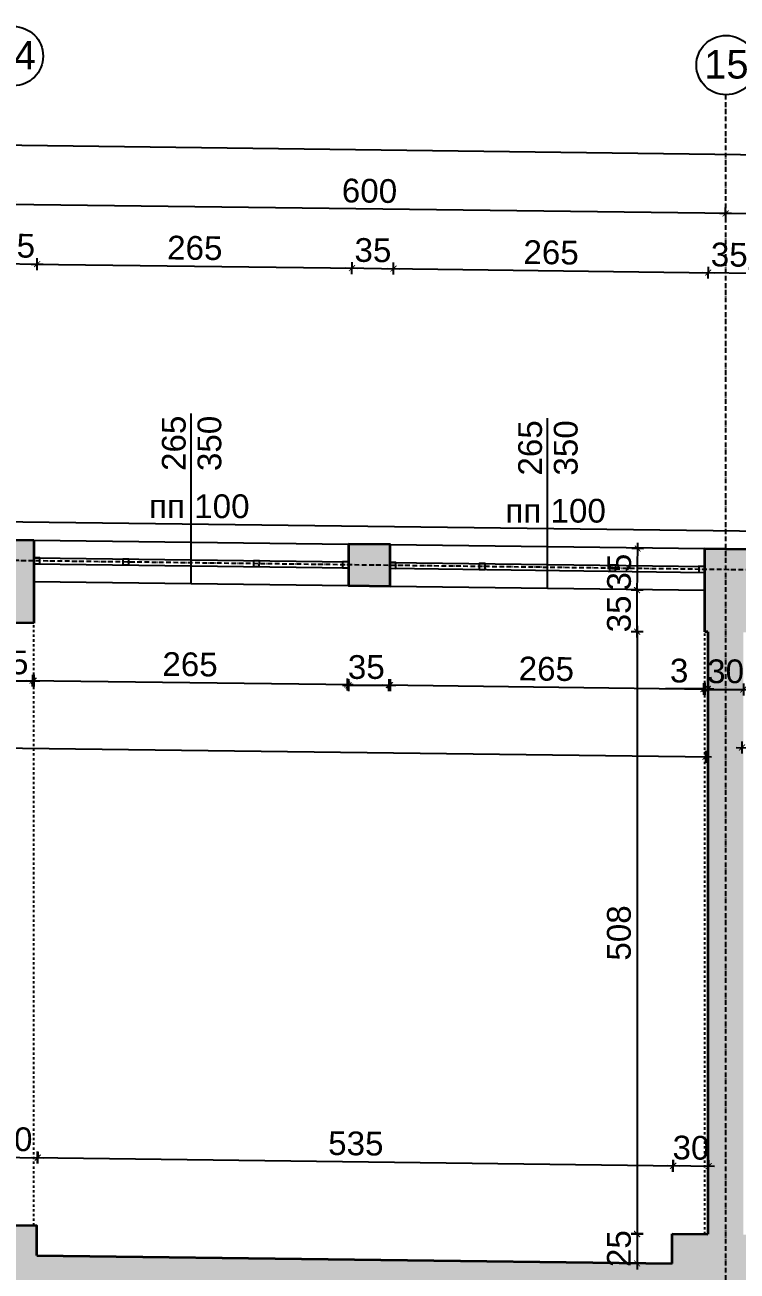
# Model space of a CAD drawing. Header units: inches. Extents: x -72385 to 39588, y -6525 to 66685.
# Drawn here: x -44745 to -44145, y 16415 to 17465 of the extents above; entities that cross this region are included whole.
import ezdxf

# ---------------------------------------------------------------- set-up
doc = ezdxf.new("R2010")
doc.units = ezdxf.units.IN
doc.header["$MEASUREMENT"] = 0
doc.linetypes.add('DashDot', pattern=[0.6, 0.4, -0.1, 0, -0.1])
doc.linetypes.add('Hidden', pattern=[0.4, 0.2, -0.2])
for name, color, linetype, lineweight in [('Изгледни линии', 253, 'Continuous', 25), ('Надписи коти външни', 252, 'Continuous', 25), ('Надписи коти вътрешни', 252, 'Continuous', 25), ('Надписи Оси', 252, 'Continuous', 25), ('Надписи прозорци', 252, 'Continuous', 25), ('Оси', 252, 'DashDot', 25), ('Прозорци', 251, 'Continuous', 25), ('Пунктир', 253, 'Hidden', 25), ('Разрезни линии', 7, 'Continuous', 35), ('Щрих стени', 254, 'Continuous', 25)]:
    doc.layers.add(name, color=color, linetype=linetype, lineweight=lineweight)
doc.styles.add('Arial Regular', font='arial.ttf')
doc.styles.get("Standard").update_dxf_attribs({"font": 'arial.ttf'})
doc.dimstyles.new('Annotative', dxfattribs={"dimscale": 0, "dimtxt": 20, "dimasz": 5, "dimexe": 5, "dimexo": 5, "dimgap": 5, "dimtad": 1, "dimdec": 0, "dimzin": 0, "dimdsep": 46, "dimtxsty": 'Standard', "dimblk": 'ARCHTICK', "dimcen": 5, "dimdle": 5, "dimadec": 0, "dimazin": 0, "dimtfac": 1, "dimtdec": 0, "dimtofl": 0, "dimtmove": 0, "dimatfit": 3, "dimldrblk": 'ARCHTICK', "dimfxl": 5, "dimfxlon": 1, "dimtolj": 1, "dimtzin": 0, "dimarcsym": 1})

# ---------------------------------------------------------------- blocks, each defined once
blk = doc.blocks.new('_ArchTick')
at = {"color": 0, "linetype": 'ByBlock', "const_width": 0.15}
blk.add_lwpolyline([(-0.5, -0.5), (0.5, 0.5)], dxfattribs=at)
blk = doc.blocks.new('*D803')
at = {"layer": 'Defpoints', "color": 0, "ltscale": 50, "transparency": 16777216}
for p in [(-44437.3, 16992.2), (-44172.3, 16988.8), (-44173.4, 16905.5)]:
    blk.add_point(p, dxfattribs=at)
at = {"layer": 'Надписи коти вътрешни', "color": 0, "lineweight": -2, "ltscale": 50, "transparency": 16777216}
for p, q in [((-44438.3, 16913.8), (-44438.5, 16903.8)), ((-44443.4, 16908.9), (-44168.4, 16905.4)), ((-44173.3, 16910.5), (-44173.5, 16900.5))]:
    blk.add_line(p, q, dxfattribs=at)
at = {"layer": 'Надписи коти вътрешни', "color": 0, "lineweight": -2, "ltscale": 50, "transparency": 16777216, "xscale": 5, "yscale": 5, "zscale": 5}
for p, rotation in [((-44438.4, 16908.8), 179.2706286525463), ((-44173.4, 16905.5), 359.2706286525462)]:
    blk.add_blockref('_ArchTick', p, dxfattribs=dict(at, rotation=rotation))
at = {"layer": 'Надписи коти вътрешни', "color": 0, "ltscale": 50, "transparency": 16777216, "insert": (-44305.7, 16922.4), "char_height": 20, "attachment_point": 5, "rotation": 359.2706}
blk.add_mtext('\\A1;265', dxfattribs=at)
blk = doc.blocks.new('*D804')
at = {"layer": 'Defpoints', "color": 0, "ltscale": 50, "transparency": 16777216}
for p in [(-44472.3, 16992.6), (-44437.3, 16992.2), (-44437.3, 16908.7)]:
    blk.add_point(p, dxfattribs=at)
at = {"layer": 'Надписи коти вътрешни', "color": 0, "lineweight": -2, "ltscale": 50, "transparency": 16777216}
for p, q in [((-44472.3, 16913.7), (-44472.3, 16903.7)), ((-44437.3, 16913.7), (-44437.3, 16903.7)), ((-44477.3, 16908.7), (-44432.3, 16908.7))]:
    blk.add_line(p, q, dxfattribs=at)
at = {"layer": 'Надписи коти вътрешни', "color": 0, "lineweight": -2, "ltscale": 50, "transparency": 16777216, "xscale": 5, "yscale": 5, "zscale": 5, "rotation": 180}
blk.add_blockref('_ArchTick', (-44472.3, 16908.7), dxfattribs=at)
at = {"layer": 'Надписи коти вътрешни', "color": 0, "lineweight": -2, "ltscale": 50, "transparency": 16777216, "xscale": 5, "yscale": 5, "zscale": 5}
blk.add_blockref('_ArchTick', (-44437.3, 16908.7), dxfattribs=at)
at = {"layer": 'Надписи коти вътрешни', "color": 0, "ltscale": 50, "transparency": 16777216, "insert": (-44457.3, 16923.9), "char_height": 20, "attachment_point": 5}
blk.add_mtext('\\A1;35', dxfattribs=at)
blk = doc.blocks.new('*D805')
at = {"layer": 'Defpoints', "color": 0, "ltscale": 50, "transparency": 16777216}
for p in [(-44172.3, 16988.8), (-44169.8, 16988.8), (-44172.3, 16905.7)]:
    blk.add_point(p, dxfattribs=at)
at = {"layer": 'Надписи коти вътрешни', "color": 0, "lineweight": -2, "ltscale": 50, "transparency": 16777216}
for p, q in [((-44172.3, 16905.7), (-44205.4, 16905.7)), ((-44172.3, 16910.7), (-44172.3, 16900.7)), ((-44169.8, 16910.7), (-44169.8, 16900.7)), ((-44169.8, 16905.7), (-44164.8, 16905.7))]:
    blk.add_line(p, q, dxfattribs=at)
at = {"layer": 'Надписи коти вътрешни', "color": 0, "lineweight": -2, "ltscale": 50, "transparency": 16777216, "xscale": 5, "yscale": 5, "zscale": 5}
blk.add_blockref('_ArchTick', (-44172.3, 16905.7), dxfattribs=at)
at = {"layer": 'Надписи коти вътрешни', "color": 0, "lineweight": -2, "ltscale": 50, "transparency": 16777216, "xscale": 5, "yscale": 5, "zscale": 5, "rotation": 180}
blk.add_blockref('_ArchTick', (-44169.8, 16905.7), dxfattribs=at)
at = {"layer": 'Надписи коти вътрешни', "color": 0, "ltscale": 50, "transparency": 16777216, "insert": (-44193.9, 16920.9), "char_height": 20, "attachment_point": 5}
blk.add_mtext('\\A1;3', dxfattribs=at)
blk = doc.blocks.new('*D806')
at = {"layer": 'Defpoints', "color": 0, "ltscale": 50, "transparency": 16777216}
for p in [(-44737.3, 16996), (-44472.3, 16992.6), (-44473.4, 16909.3)]:
    blk.add_point(p, dxfattribs=at)
at = {"layer": 'Надписи коти вътрешни', "color": 0, "lineweight": -2, "ltscale": 50, "transparency": 16777216}
for p, q in [((-44743.4, 16912.7), (-44468.4, 16909.2)), ((-44738.3, 16917.6), (-44738.5, 16907.7)), ((-44473.3, 16914.3), (-44473.5, 16904.3))]:
    blk.add_line(p, q, dxfattribs=at)
at = {"layer": 'Надписи коти вътрешни', "color": 0, "lineweight": -2, "ltscale": 50, "transparency": 16777216, "xscale": 5, "yscale": 5, "zscale": 5}
for p, rotation in [((-44738.4, 16912.6), 179.2706286525463), ((-44473.4, 16909.3), 359.2706286525462)]:
    blk.add_blockref('_ArchTick', p, dxfattribs=dict(at, rotation=rotation))
at = {"layer": 'Надписи коти вътрешни', "color": 0, "ltscale": 50, "transparency": 16777216, "insert": (-44605.7, 16926.2), "char_height": 20, "attachment_point": 5, "rotation": 359.2706}
blk.add_mtext('\\A1;265', dxfattribs=at)
blk = doc.blocks.new('*D807')
at = {"layer": 'Defpoints', "color": 0, "ltscale": 50, "transparency": 16777216}
for p in [(-44772.3, 16996.4), (-44737.3, 16996), (-44737.3, 16912.5)]:
    blk.add_point(p, dxfattribs=at)
at = {"layer": 'Надписи коти вътрешни', "color": 0, "lineweight": -2, "ltscale": 50, "transparency": 16777216}
for p, q in [((-44777.3, 16912.5), (-44732.3, 16912.5)), ((-44772.3, 16917.5), (-44772.3, 16907.5)), ((-44737.3, 16917.5), (-44737.3, 16907.5))]:
    blk.add_line(p, q, dxfattribs=at)
at = {"layer": 'Надписи коти вътрешни', "color": 0, "lineweight": -2, "ltscale": 50, "transparency": 16777216, "xscale": 5, "yscale": 5, "zscale": 5, "rotation": 180}
blk.add_blockref('_ArchTick', (-44772.3, 16912.5), dxfattribs=at)
at = {"layer": 'Надписи коти вътрешни', "color": 0, "lineweight": -2, "ltscale": 50, "transparency": 16777216, "xscale": 5, "yscale": 5, "zscale": 5}
blk.add_blockref('_ArchTick', (-44737.3, 16912.5), dxfattribs=at)
at = {"layer": 'Надписи коти вътрешни', "color": 0, "ltscale": 50, "transparency": 16777216, "insert": (-44757.3, 16927.8), "char_height": 20, "attachment_point": 5}
blk.add_mtext('\\A1;35', dxfattribs=at)
blk = doc.blocks.new('*D825')
at = {"layer": 'Defpoints', "color": 0, "ltscale": 50, "transparency": 16777216}
for p in [(-44734.1, 16510.8), (-44774.8, 16453.9), (-44734.8, 16453.4)]:
    blk.add_point(p, dxfattribs=at)
at = {"layer": 'Надписи коти вътрешни', "color": 0, "lineweight": -2, "ltscale": 50, "transparency": 16777216}
for p, q in [((-44774.2, 16506.3), (-44774, 16516.3)), ((-44734.2, 16505.8), (-44734, 16515.8)), ((-44779.1, 16511.3), (-44729.1, 16510.7))]:
    blk.add_line(p, q, dxfattribs=at)
at = {"layer": 'Надписи коти вътрешни', "color": 0, "lineweight": -2, "ltscale": 50, "transparency": 16777216, "xscale": 5, "yscale": 5, "zscale": 5}
for p, rotation in [((-44774.1, 16511.3), 179.2706286525463), ((-44734.1, 16510.8), 359.2706286525462)]:
    blk.add_blockref('_ArchTick', p, dxfattribs=dict(at, rotation=rotation))
at = {"layer": 'Надписи коти вътрешни', "color": 0, "ltscale": 50, "transparency": 16777216, "insert": (-44753.9, 16526.2), "char_height": 20, "attachment_point": 5, "rotation": 359.2706}
blk.add_mtext('\\A1;40', dxfattribs=at)
blk = doc.blocks.new('*D826')
at = {"layer": 'Defpoints', "color": 0, "ltscale": 50, "transparency": 16777216}
for p in [(-44198.8, 16503.9), (-44734.8, 16428.4), (-44199.8, 16421.6)]:
    blk.add_point(p, dxfattribs=at)
at = {"layer": 'Надписи коти вътрешни', "color": 0, "lineweight": -2, "ltscale": 50, "transparency": 16777216}
for p, q in [((-44733.9, 16505.7), (-44733.7, 16515.7)), ((-44738.8, 16510.8), (-44193.8, 16503.9)), ((-44198.9, 16498.9), (-44198.7, 16508.9))]:
    blk.add_line(p, q, dxfattribs=at)
at = {"layer": 'Надписи коти вътрешни', "color": 0, "lineweight": -2, "ltscale": 50, "transparency": 16777216, "xscale": 5, "yscale": 5, "zscale": 5}
for p, rotation in [((-44733.8, 16510.7), 179.270628652547), ((-44198.8, 16503.9), 359.270628652547)]:
    blk.add_blockref('_ArchTick', p, dxfattribs=dict(at, rotation=rotation))
at = {"layer": 'Надписи коти вътрешни', "color": 0, "ltscale": 50, "transparency": 16777216, "insert": (-44466.1, 16522.6), "char_height": 20, "attachment_point": 5, "rotation": 359.2706}
blk.add_mtext('\\A1;535', dxfattribs=at)
blk = doc.blocks.new('*D4480')
at = {"layer": 'Defpoints', "color": 0, "ltscale": 50, "transparency": 16777216}
for p in [(-44169.1, 16503.6), (-44199.8, 16446.6), (-44169.8, 16446.2)]:
    blk.add_point(p, dxfattribs=at)
at = {"layer": 'Надписи коти вътрешни', "color": 0, "lineweight": -2, "ltscale": 50, "transparency": 16777216}
for p, q in [((-44204.1, 16504), (-44164.1, 16503.5)), ((-44199.2, 16498.9), (-44199, 16508.9)), ((-44169.2, 16498.6), (-44169, 16508.6))]:
    blk.add_line(p, q, dxfattribs=at)
at = {"layer": 'Надписи коти вътрешни', "color": 0, "lineweight": -2, "ltscale": 50, "transparency": 16777216, "xscale": 5, "yscale": 5, "zscale": 5}
for p, rotation in [((-44199.1, 16503.9), 179.2706286525389), ((-44169.1, 16503.6), 359.2706286525389)]:
    blk.add_blockref('_ArchTick', p, dxfattribs=dict(at, rotation=rotation))
at = {"layer": 'Надписи коти вътрешни', "color": 0, "ltscale": 50, "transparency": 16777216, "insert": (-44183.9, 16519), "char_height": 20, "attachment_point": 5, "rotation": 359.2706}
blk.add_mtext('\\A1;30', dxfattribs=at)
blk = doc.blocks.new('*D829')
at = {"layer": 'Defpoints', "color": 0, "ltscale": 50, "transparency": 16777216}
for p in [(-44199.8, 16446.6), (-44229.3, 16421.6), (-44199.8, 16421.6)]:
    blk.add_point(p, dxfattribs=at)
at = {"layer": 'Надписи коти вътрешни', "color": 0, "lineweight": -2, "ltscale": 50, "transparency": 16777216}
for p, q in [((-44229.3, 16451.6), (-44229.3, 16416.6)), ((-44224.3, 16446.6), (-44234.3, 16446.6)), ((-44224.3, 16421.6), (-44234.3, 16421.6))]:
    blk.add_line(p, q, dxfattribs=at)
at = {"layer": 'Надписи коти вътрешни', "color": 0, "lineweight": -2, "ltscale": 50, "transparency": 16777216, "xscale": 5, "yscale": 5, "zscale": 5}
for p, rotation in [((-44229.3, 16446.6), 90), ((-44229.3, 16421.6), 270)]:
    blk.add_blockref('_ArchTick', p, dxfattribs=dict(at, rotation=rotation))
at = {"layer": 'Надписи коти вътрешни', "color": 0, "ltscale": 50, "transparency": 16777216, "insert": (-44244.5, 16434.1), "char_height": 20, "attachment_point": 5, "rotation": 90}
blk.add_mtext('\\A1;25', dxfattribs=at)
blk = doc.blocks.new('*D830')
at = {"layer": 'Defpoints', "color": 0, "ltscale": 50, "transparency": 16777216}
for p in [(-44169.8, 16953.8), (-44229.3, 16446.2), (-44169.8, 16446.2)]:
    blk.add_point(p, dxfattribs=at)
at = {"layer": 'Надписи коти вътрешни', "color": 0, "lineweight": -2, "ltscale": 50, "transparency": 16777216}
for p, q in [((-44229.3, 16958.8), (-44229.3, 16441.2)), ((-44224.3, 16953.8), (-44234.3, 16953.8)), ((-44224.3, 16446.2), (-44234.3, 16446.2))]:
    blk.add_line(p, q, dxfattribs=at)
at = {"layer": 'Надписи коти вътрешни', "color": 0, "lineweight": -2, "ltscale": 50, "transparency": 16777216, "xscale": 5, "yscale": 5, "zscale": 5}
for p, rotation in [((-44229.3, 16953.8), 90), ((-44229.3, 16446.2), 270)]:
    blk.add_blockref('_ArchTick', p, dxfattribs=dict(at, rotation=rotation))
at = {"layer": 'Надписи коти вътрешни', "color": 0, "ltscale": 50, "transparency": 16777216, "insert": (-44244.5, 16700), "char_height": 20, "attachment_point": 5, "rotation": 90}
blk.add_mtext('\\A1;508', dxfattribs=at)
blk = doc.blocks.new('*D831')
at = {"layer": 'Defpoints', "color": 0, "ltscale": 50, "transparency": 16777216}
for p in [(-44229.3, 16988.8), (-44172.3, 16988.8), (-44172.3, 16953.8)]:
    blk.add_point(p, dxfattribs=at)
at = {"layer": 'Надписи коти вътрешни', "color": 0, "lineweight": -2, "ltscale": 50, "transparency": 16777216}
for p, q in [((-44224.3, 16988.8), (-44234.3, 16988.8)), ((-44229.3, 16948.8), (-44229.3, 16993.8)), ((-44224.3, 16953.8), (-44234.3, 16953.8))]:
    blk.add_line(p, q, dxfattribs=at)
at = {"layer": 'Надписи коти вътрешни', "color": 0, "lineweight": -2, "ltscale": 50, "transparency": 16777216, "xscale": 5, "yscale": 5, "zscale": 5}
for p, rotation in [((-44229.3, 16988.8), 90), ((-44229.3, 16953.8), 270)]:
    blk.add_blockref('_ArchTick', p, dxfattribs=dict(at, rotation=rotation))
at = {"layer": 'Надписи коти вътрешни', "color": 0, "ltscale": 50, "transparency": 16777216, "insert": (-44244.5, 16968.8), "char_height": 20, "attachment_point": 5, "rotation": 90}
blk.add_mtext('\\A1;35', dxfattribs=at)
blk = doc.blocks.new('*D832')
at = {"layer": 'Defpoints', "color": 0, "ltscale": 50, "transparency": 16777216}
for p in [(-45639.8, 17007.5), (-44169.9, 16988.8), (-44171.7, 16848.4)]:
    blk.add_point(p, dxfattribs=at)
at = {"layer": 'Надписи коти вътрешни', "color": 0, "lineweight": -2, "ltscale": 50, "transparency": 16777216}
for p, q in [((-45641.6, 16872.1), (-45641.7, 16862.1)), ((-45646.6, 16867.1), (-44166.7, 16848.3)), ((-44171.6, 16853.4), (-44171.8, 16843.4))]:
    blk.add_line(p, q, dxfattribs=at)
at = {"layer": 'Надписи коти вътрешни', "color": 0, "lineweight": -2, "ltscale": 50, "transparency": 16777216, "xscale": 5, "yscale": 5, "zscale": 5}
for p, rotation in [((-45641.6, 16867.1), 179.2713329179458), ((-44171.7, 16848.4), 359.2713329179458)]:
    blk.add_blockref('_ArchTick', p, dxfattribs=dict(at, rotation=rotation))
at = {"layer": 'Надписи коти вътрешни', "color": 0, "ltscale": 50, "transparency": 16777216, "insert": (-44906.5, 16872.9), "char_height": 20, "attachment_point": 5, "rotation": 359.2713}
blk.add_mtext('\\A1;1470', dxfattribs=at)
blk = doc.blocks.new('*D1108')
at = {"layer": 'Defpoints', "color": 0, "ltscale": 50, "transparency": 16777216}
for p in [(-44139.8, 16953.4), (-43224.8, 16942.1), (-43226, 16844.9)]:
    blk.add_point(p, dxfattribs=at)
at = {"layer": 'Надписи коти вътрешни', "color": 0, "lineweight": -2, "ltscale": 50, "transparency": 16777216}
for p, q in [((-44141, 16861.2), (-44141.1, 16851.2)), ((-44146, 16856.2), (-43221, 16844.8)), ((-43226, 16849.9), (-43226.1, 16839.9))]:
    blk.add_line(p, q, dxfattribs=at)
at = {"layer": 'Надписи коти вътрешни', "color": 0, "lineweight": -2, "ltscale": 50, "transparency": 16777216, "xscale": 5, "yscale": 5, "zscale": 5}
for p, rotation in [((-44141, 16856.2), 179.2933706494431), ((-43226, 16844.9), 359.2933706494431)]:
    blk.add_blockref('_ArchTick', p, dxfattribs=dict(at, rotation=rotation))
at = {"layer": 'Надписи коти вътрешни', "color": 0, "ltscale": 50, "transparency": 16777216, "insert": (-43683.3, 16865.7), "char_height": 20, "attachment_point": 5, "rotation": 359.2934}
blk.add_mtext('\\A1;915', dxfattribs=at)
blk = doc.blocks.new('*D5483')
at = {"layer": 'Defpoints', "color": 0, "ltscale": 50, "transparency": 16777216}
for p in [(-44734.4, 17263.5), (-44772.3, 17031.4), (-44737.3, 17031)]:
    blk.add_point(p, dxfattribs=at)
at = {"layer": 'Надписи коти външни', "color": 0, "lineweight": -2, "ltscale": 50, "transparency": 16777216}
for p, q in [((-44774.4, 17264), (-44729.4, 17263.4)), ((-44769.4, 17258.9), (-44769.3, 17268.9)), ((-44734.4, 17258.5), (-44734.3, 17268.5))]:
    blk.add_line(p, q, dxfattribs=at)
at = {"layer": 'Надписи коти външни', "color": 0, "lineweight": -2, "ltscale": 50, "transparency": 16777216, "xscale": 5, "yscale": 5, "zscale": 5}
for p, rotation in [((-44769.4, 17263.9), 179.2706286525344), ((-44734.4, 17263.5), 359.2706286525344)]:
    blk.add_blockref('_ArchTick', p, dxfattribs=dict(at, rotation=rotation))
at = {"layer": 'Надписи коти външни', "color": 0, "ltscale": 50, "transparency": 16777216, "insert": (-44751.7, 17278.9), "char_height": 20, "attachment_point": 5, "rotation": 359.2706}
blk.add_mtext('\\A1;35', dxfattribs=at)
blk = doc.blocks.new('*D5482')
at = {"layer": 'Defpoints', "color": 0, "ltscale": 50, "transparency": 16777216}
for p in [(-44469.4, 17260.1), (-44737.3, 17031), (-44472.3, 17027.6)]:
    blk.add_point(p, dxfattribs=at)
at = {"layer": 'Надписи коти външни', "color": 0, "lineweight": -2, "ltscale": 50, "transparency": 16777216}
for p, q in [((-44739.4, 17263.5), (-44464.4, 17260)), ((-44734.4, 17258.5), (-44734.3, 17268.5)), ((-44469.4, 17255.1), (-44469.3, 17265.1))]:
    blk.add_line(p, q, dxfattribs=at)
at = {"layer": 'Надписи коти външни', "color": 0, "lineweight": -2, "ltscale": 50, "transparency": 16777216, "xscale": 5, "yscale": 5, "zscale": 5}
for p, rotation in [((-44734.4, 17263.5), 179.2706286525486), ((-44469.4, 17260.1), 359.2706286525486)]:
    blk.add_blockref('_ArchTick', p, dxfattribs=dict(at, rotation=rotation))
at = {"layer": 'Надписи коти външни', "color": 0, "ltscale": 50, "transparency": 16777216, "insert": (-44601.7, 17277), "char_height": 20, "attachment_point": 5, "rotation": 359.2706}
blk.add_mtext('\\A1;265', dxfattribs=at)
blk = doc.blocks.new('*D5481')
at = {"layer": 'Defpoints', "color": 0, "ltscale": 50, "transparency": 16777216}
for p in [(-44434.4, 17259.7), (-44472.3, 17027.6), (-44437.3, 17027.2)]:
    blk.add_point(p, dxfattribs=at)
at = {"layer": 'Надписи коти външни', "color": 0, "lineweight": -2, "ltscale": 50, "transparency": 16777216}
for p, q in [((-44474.4, 17260.2), (-44429.4, 17259.6)), ((-44469.4, 17255.1), (-44469.3, 17265.1)), ((-44434.4, 17254.7), (-44434.3, 17264.7))]:
    blk.add_line(p, q, dxfattribs=at)
at = {"layer": 'Надписи коти външни', "color": 0, "lineweight": -2, "ltscale": 50, "transparency": 16777216, "xscale": 5, "yscale": 5, "zscale": 5}
for p, rotation in [((-44469.4, 17260.1), 179.2706286525403), ((-44434.4, 17259.7), 359.2706286525403)]:
    blk.add_blockref('_ArchTick', p, dxfattribs=dict(at, rotation=rotation))
at = {"layer": 'Надписи коти външни', "color": 0, "ltscale": 50, "transparency": 16777216, "insert": (-44451.7, 17275.1), "char_height": 20, "attachment_point": 5, "rotation": 359.2706}
blk.add_mtext('\\A1;35', dxfattribs=at)
blk = doc.blocks.new('*D5480')
at = {"layer": 'Defpoints', "color": 0, "ltscale": 50, "transparency": 16777216}
for p in [(-44169.4, 17256.3), (-44437.3, 17027.2), (-44172.3, 17023.8)]:
    blk.add_point(p, dxfattribs=at)
at = {"layer": 'Надписи коти външни', "color": 0, "lineweight": -2, "ltscale": 50, "transparency": 16777216}
for p, q in [((-44439.4, 17259.7), (-44164.4, 17256.2)), ((-44434.4, 17254.7), (-44434.3, 17264.7)), ((-44169.4, 17251.3), (-44169.3, 17261.3))]:
    blk.add_line(p, q, dxfattribs=at)
at = {"layer": 'Надписи коти външни', "color": 0, "lineweight": -2, "ltscale": 50, "transparency": 16777216, "xscale": 5, "yscale": 5, "zscale": 5}
for p, rotation in [((-44434.4, 17259.7), 179.270628652547), ((-44169.4, 17256.3), 359.270628652547)]:
    blk.add_blockref('_ArchTick', p, dxfattribs=dict(at, rotation=rotation))
at = {"layer": 'Надписи коти външни', "color": 0, "ltscale": 50, "transparency": 16777216, "insert": (-44301.7, 17273.2), "char_height": 20, "attachment_point": 5, "rotation": 359.2706}
blk.add_mtext('\\A1;265', dxfattribs=at)
blk = doc.blocks.new('*D5479')
at = {"layer": 'Defpoints', "color": 0, "ltscale": 50, "transparency": 16777216}
for p in [(-44134.4, 17255.8), (-44172.3, 17023.8), (-44137.3, 17023.4)]:
    blk.add_point(p, dxfattribs=at)
at = {"layer": 'Надписи коти външни', "color": 0, "lineweight": -2, "ltscale": 50, "transparency": 16777216}
for p, q in [((-44169.4, 17251.3), (-44169.3, 17261.3)), ((-44134.4, 17250.8), (-44134.3, 17260.8)), ((-44174.4, 17256.3), (-44129.4, 17255.8))]:
    blk.add_line(p, q, dxfattribs=at)
at = {"layer": 'Надписи коти външни', "color": 0, "lineweight": -2, "ltscale": 50, "transparency": 16777216, "xscale": 5, "yscale": 5, "zscale": 5}
for p, rotation in [((-44169.4, 17256.3), 179.2706286525463), ((-44134.4, 17255.8), 359.2706286525462)]:
    blk.add_blockref('_ArchTick', p, dxfattribs=dict(at, rotation=rotation))
at = {"layer": 'Надписи коти външни', "color": 0, "ltscale": 50, "transparency": 16777216, "insert": (-44151.7, 17271.3), "char_height": 20, "attachment_point": 5, "rotation": 359.2706}
blk.add_mtext('\\A1;35', dxfattribs=at)
blk = doc.blocks.new('*D5466')
at = {"layer": 'Defpoints', "color": 0, "ltscale": 50, "transparency": 16777216}
for p in [(-44154.8, 17306.1), (-44154.8, 17306.1), (-43554.8, 17298.5)]:
    blk.add_point(p, dxfattribs=at)
at = {"layer": 'Надписи коти външни', "color": 0, "lineweight": -2, "ltscale": 50, "transparency": 16777216}
for p, q in [((-44154.8, 17306.1), (-44154.8, 17311.1)), ((-43549.8, 17298.4), (-44159.8, 17306.2)), ((-43554.8, 17298.5), (-43554.8, 17303.5))]:
    blk.add_line(p, q, dxfattribs=at)
at = {"layer": 'Надписи коти външни', "color": 0, "lineweight": -2, "ltscale": 50, "transparency": 16777216, "xscale": 5, "yscale": 5, "zscale": 5}
for p, rotation in [((-44154.8, 17306.1), 179.2706286526029), ((-43554.8, 17298.5), 359.2706286526028)]:
    blk.add_blockref('_ArchTick', p, dxfattribs=dict(at, rotation=rotation))
at = {"layer": 'Надписи коти външни', "color": 0, "ltscale": 50, "transparency": 16777216, "insert": (-43854.6, 17317.5), "char_height": 20, "attachment_point": 5, "rotation": 359.2706}
blk.add_mtext('\\A1;600', dxfattribs=at)
blk = doc.blocks.new('*D5465')
at = {"layer": 'Defpoints', "color": 0, "ltscale": 50, "transparency": 16777216}
for p in [(-44754.8, 17313.7), (-44754.8, 17313.7), (-44154.8, 17306.1)]:
    blk.add_point(p, dxfattribs=at)
at = {"layer": 'Надписи коти външни', "color": 0, "lineweight": -2, "ltscale": 50, "transparency": 16777216}
for p, q in [((-44149.8, 17306), (-44759.8, 17313.8)), ((-44754.8, 17313.7), (-44754.9, 17308.7)), ((-44154.8, 17306.1), (-44154.9, 17301.1))]:
    blk.add_line(p, q, dxfattribs=at)
at = {"layer": 'Надписи коти външни', "color": 0, "lineweight": -2, "ltscale": 50, "transparency": 16777216, "xscale": 5, "yscale": 5, "zscale": 5}
for p, rotation in [((-44754.8, 17313.7), 179.2706286525473), ((-44154.8, 17306.1), 359.2706286525473)]:
    blk.add_blockref('_ArchTick', p, dxfattribs=dict(at, rotation=rotation))
at = {"layer": 'Надписи коти външни', "color": 0, "ltscale": 50, "transparency": 16777216, "insert": (-44454.6, 17325.1), "char_height": 20, "attachment_point": 5, "rotation": 359.2706}
blk.add_mtext('\\A1;600', dxfattribs=at)
blk = doc.blocks.new('*D5410')
at = {"layer": 'Defpoints', "color": 0, "ltscale": 50, "transparency": 16777216}
for p in [(-40218.1, 17306), (-52317.3, 17127.5), (-40222.3, 16973.5)]:
    blk.add_point(p, dxfattribs=at)
at = {"layer": 'Надписи коти външни', "color": 0, "lineweight": -2, "ltscale": 50, "transparency": 16777216}
for p, q in [((-52318.1, 17460), (-40213.1, 17305.9)), ((-52313.2, 17455), (-52313, 17465)), ((-40218.2, 17301), (-40218, 17311))]:
    blk.add_line(p, q, dxfattribs=at)
at = {"layer": 'Надписи коти външни', "color": 0, "lineweight": -2, "ltscale": 50, "transparency": 16777216, "xscale": 5, "yscale": 5, "zscale": 5}
for p, rotation in [((-52313.1, 17460), 179.2706286525472), ((-40218.1, 17306), 359.2706286525473)]:
    blk.add_blockref('_ArchTick', p, dxfattribs=dict(at, rotation=rotation))
at = {"layer": 'Надписи коти външни', "color": 0, "ltscale": 50, "transparency": 16777216, "insert": (-46265.4, 17398.2), "char_height": 20, "attachment_point": 5, "rotation": 359.2706}
blk.add_mtext('\\A1;12095', dxfattribs=at)
blk = doc.blocks.new('*D7726')
at = {"layer": 'Defpoints', "color": 0, "ltscale": 10, "transparency": 16777216}
for p in [(-44228.8, 17023.8), (-44208.9, 17023.5), (-44209.4, 16988.5)]:
    blk.add_point(p, dxfattribs=at)
at = {"layer": 'Надписи коти вътрешни', "color": 0, "lineweight": -2, "ltscale": 10, "transparency": 16777216}
for p, q in [((-44229.3, 16983.8), (-44228.7, 17028.8)), ((-44223.8, 17023.7), (-44233.8, 17023.9)), ((-44224.2, 16988.7), (-44234.2, 16988.9))]:
    blk.add_line(p, q, dxfattribs=at)
at = {"layer": 'Надписи коти вътрешни', "color": 0, "lineweight": -2, "ltscale": 10, "transparency": 16777216, "xscale": 5, "yscale": 5, "zscale": 5}
for p, rotation in [((-44228.8, 17023.8), 89.27062865254527), ((-44229.2, 16988.8), 269.2706286525453)]:
    blk.add_blockref('_ArchTick', p, dxfattribs=dict(at, rotation=rotation))
at = {"layer": 'Надписи коти вътрешни', "color": 0, "ltscale": 10, "transparency": 16777216, "insert": (-44244.3, 17004), "char_height": 20, "attachment_point": 5, "rotation": 89.2706}
blk.add_mtext('\\A1;35', dxfattribs=at)
blk = doc.blocks.new('*D7743')
at = {"layer": 'Defpoints', "color": 0, "ltscale": 10, "transparency": 16777216}
for p in [(-44169.8, 16919.2), (-44139.8, 16919.2), (-44139.8, 16905.1)]:
    blk.add_point(p, dxfattribs=at)
at = {"layer": 'Надписи коти вътрешни', "color": 0, "lineweight": -2, "ltscale": 10, "transparency": 16777216}
for p, q in [((-44174.8, 16905.1), (-44134.8, 16905.1)), ((-44169.8, 16910.1), (-44169.8, 16900.1)), ((-44139.8, 16910.1), (-44139.8, 16900.1))]:
    blk.add_line(p, q, dxfattribs=at)
at = {"layer": 'Надписи коти вътрешни', "color": 0, "lineweight": -2, "ltscale": 10, "transparency": 16777216, "xscale": 5, "yscale": 5, "zscale": 5, "rotation": 180}
blk.add_blockref('_ArchTick', (-44169.8, 16905.1), dxfattribs=at)
at = {"layer": 'Надписи коти вътрешни', "color": 0, "lineweight": -2, "ltscale": 10, "transparency": 16777216, "xscale": 5, "yscale": 5, "zscale": 5}
blk.add_blockref('_ArchTick', (-44139.8, 16905.1), dxfattribs=at)
at = {"layer": 'Надписи коти вътрешни', "color": 0, "ltscale": 10, "transparency": 16777216, "insert": (-44154.8, 16920.3), "char_height": 20, "attachment_point": 5}
blk.add_mtext('\\A1;30', dxfattribs=at)

msp = doc.modelspace()

# ---------------------------------------------------------------- hatches: boundary and pattern name
at = {"layer": 'Щрих стени', "ltscale": 10}
h = msp.add_hatch(color=256, dxfattribs=at)
h.dxf.hatch_style = 1
h.paths.add_polyline_path([(-44734.8, 16428.4), (-44734.8, 16453.4), (-44774.8, 16453.9), (-44774.8, 16428.9), (-45319.8, 16435.9), (-45319.8, 16453.4), (-45372.3, 16454), (-45372.3, 16436.5), (-45449.8, 16437.5), (-45449.8, 16407.5), (-45369.8, 16406.5), (-45369.8, 16391.5), (-45339.8, 16391.1), (-45339.8, 16406.1), (-44774.8, 16398.9), (-44774.8, 16373.9), (-44734.8, 16373.4), (-44734.8, 16398.4), (-44174.8, 16391.3), (-44174.8, 16366.3), (-44134.8, 16365.8), (-44134.8, 16390.8), (-43924.8, 16388.1), (-43924.8, 16418.1), (-44134.8, 16420.8), (-44134.8, 16445.8), (-44139.8, 16445.8), (-44139.8, 16953.4), (-44137.3, 16953.3), (-44137.3, 17023.4), (-44172.3, 17023.8), (-44172.3, 16953.8), (-44169.8, 16953.8), (-44169.8, 16446.2), (-44199.8, 16446.6), (-44199.8, 16421.6)])
h.paths.add_polyline_path([(-45037.3, 17034.8), (-45072.3, 17035.3), (-45072.3, 17000.3), (-45037.3, 16999.8)])
h.paths.add_polyline_path([(-44737.3, 17031), (-44772.3, 17031.4), (-44772.3, 16961.4), (-44737.3, 16961)])
h.paths.add_polyline_path([(-44437.3, 17027.2), (-44472.3, 17027.6), (-44472.3, 16992.6), (-44437.3, 16992.2)])
h.paths.add_polyline_path([(-43837.3, 17019.5), (-43872.3, 17020), (-43872.3, 16985), (-43837.3, 16984.5)])
h.paths.add_polyline_path([(-43507.3, 17015.3), (-43572.3, 17016.2), (-43572.3, 16946.2), (-43507.3, 16945.3)])
h.paths.add_polyline_path([(-43207.3, 17011.5), (-43242.3, 17012), (-43242.3, 16977), (-43224.8, 16976.7), (-43224.8, 16579.2), (-43209.8, 16579), (-43209.8, 16976.5), (-43207.3, 16976.5)])
h.paths.add_polyline_path([(-43049.8, 16407), (-43209.8, 16409), (-43209.8, 16489), (-43224.8, 16489.2), (-43224.8, 16409.2), (-43504.8, 16412.8), (-43504.8, 16437.8), (-43574.8, 16438.6), (-43574.8, 16413.6), (-43774.8, 16416.2), (-43774.8, 16386.2), (-43574.8, 16383.6), (-43574.8, 16358.6), (-43504.8, 16357.7), (-43504.8, 16382.7), (-43049.8, 16377)])
h.paths.add_polyline_path([(-42684.8, 16402.3), (-42904.8, 16405.1), (-42904.8, 16430.1), (-42909.8, 16430.2), (-42909.8, 16937.7), (-42907.3, 16937.7), (-42907.3, 17007.7), (-42942.3, 17008.1), (-42942.3, 16938.1), (-42939.8, 16938.1), (-42939.8, 16430.6), (-42969.8, 16430.9), (-42969.8, 16375.9), (-42944.8, 16375.6), (-42944.8, 16350.6), (-42904.8, 16350.1), (-42904.8, 16375.1), (-42684.8, 16372.3)])

# ---------------------------------------------------------------- linework, layer by layer
at = {"layer": 'Изгледни линии', "ltscale": 50}
for p, q in [((-41127.3, 17000), (-45937.3, 17061.3)), ((-44737.3, 17031), (-44472.3, 17027.6)), ((-44437.3, 17027.2), (-44172.3, 17023.8)), ((-44737.3, 16996), (-44472.3, 16992.6)), ((-44437.3, 16992.2), (-44172.3, 16988.8))]:
    msp.add_line(p, q, dxfattribs=at)
at = {"layer": 'Надписи Оси', "ltscale": 50}
for centre in [(-44754.4, 17438.7), (-44154.4, 17431.1)]:
    msp.add_circle(centre, 25, dxfattribs=at)
at = {"layer": 'Надписи прозорци', "ltscale": 50}
for p, q in [((-44604.8, 16994.3), (-44604.8, 17137.5)), ((-44304.8, 16990.5), (-44304.8, 17133.6))]:
    msp.add_line(p, q, dxfattribs=at)
at = {"layer": 'Оси', "ltscale": 10}
for p, q in [((-44154.8, 17406.1), (-44154.8, 14805.9)), ((-39839.8, 16951.1), (-52699.8, 17114.9))]:
    msp.add_line(p, q, dxfattribs=at)
at = {"layer": 'Прозорци', "ltscale": 50}
for p, q in [((-44737.3, 17016), (-44472.3, 17012.6)), ((-44737.3, 17011), (-44472.3, 17007.6)), ((-44437.3, 17012.2), (-44172.3, 17008.8)), ((-44437.3, 17007.2), (-44172.3, 17003.8))]:
    msp.add_line(p, q, dxfattribs=at)
for points in [[(-44737.3, 17011), (-44732.3, 17010.9), (-44732.3, 17015.9), (-44737.3, 17016), (-44737.3, 17011)], [(-44662.3, 17010), (-44657.3, 17010), (-44657.3, 17015), (-44662.3, 17015), (-44662.3, 17010)], [(-44552.4, 17008.6), (-44547.4, 17008.6), (-44547.3, 17013.6), (-44552.3, 17013.6), (-44552.4, 17008.6)], [(-44477.4, 17007.7), (-44472.4, 17007.6), (-44472.3, 17012.6), (-44477.3, 17012.7), (-44477.4, 17007.7)], [(-44437.3, 17007.2), (-44432.3, 17007.1), (-44432.3, 17012.1), (-44437.3, 17012.2), (-44437.3, 17007.2)], [(-44362.3, 17006.2), (-44357.3, 17006.2), (-44357.3, 17011.2), (-44362.3, 17011.2), (-44362.3, 17006.2)], [(-44252.4, 17004.8), (-44247.4, 17004.8), (-44247.3, 17009.8), (-44252.3, 17009.8), (-44252.4, 17004.8)], [(-44177.4, 17003.9), (-44172.4, 17003.8), (-44172.3, 17008.8), (-44177.3, 17008.9), (-44177.4, 17003.9)]]:
    msp.add_lwpolyline(points, dxfattribs=at)
at = {"layer": 'Пунктир', "ltscale": 10}
for p, q in [((-44737.3, 16453.4), (-44737.3, 16961)), ((-44172.3, 16446.3), (-44172.3, 16953.8))]:
    msp.add_line(p, q, dxfattribs=at)
at = {"layer": 'Разрезни линии', "ltscale": 50}
for p, q in [((-44772.3, 17031.4), (-44737.3, 17031)), ((-44737.3, 17031), (-44737.3, 16961)), ((-44172.3, 16953.8), (-44172.3, 17023.8)), ((-44172.3, 17023.8), (-44137.3, 17023.4)), ((-44737.3, 16961), (-44772.3, 16961.4)), ((-44169.8, 16953.8), (-44172.3, 16953.8)), ((-44169.8, 16953.8), (-44169.8, 16446.2)), ((-44199.8, 16421.6), (-44199.8, 16446.6)), ((-44199.8, 16446.6), (-44169.8, 16446.2)), ((-44734.8, 16428.4), (-44199.8, 16421.6))]:
    msp.add_line(p, q, dxfattribs=at)
msp.add_lwpolyline([(-44472.3, 17027.6), (-44472.3, 16992.6), (-44437.3, 16992.2), (-44437.3, 17027.2)], close=True, dxfattribs=at)
msp.add_lwpolyline([(-44734.8, 16428.4), (-44734.8, 16453.4), (-44774.8, 16453.9), (-44774.8, 16428.9)], dxfattribs=at)

# ---------------------------------------------------------------- texts
at = {"layer": 'Надписи Оси', "ltscale": 100, "char_height": 24, "width": 27.213, "attachment_point": 1, "style": 'Arial Regular'}
for s, insert in [('\\pxqc;14', (-44767.7, 17451.5)), ('\\pxqc;15', (-44167.7, 17443.8))]:
    msp.add_mtext(s, dxfattribs=dict(at, insert=insert))
at = {"layer": 'Надписи прозорци', "ltscale": 100, "char_height": 20, "width": 180.489, "attachment_point": 1, "rotation": 90, "style": 'Arial Regular'}
for s, insert in [('265', (-44629.4, 17089.2)), ('350', (-44599.4, 17089.1)), ('265', (-44329.4, 17085.3)), ('350', (-44299.4, 17085.3))]:
    msp.add_mtext(s, dxfattribs=dict(at, insert=insert))
at = {"layer": 'Надписи прозорци', "ltscale": 100, "char_height": 20, "width": 180.489, "attachment_point": 1, "style": 'Arial Regular'}
for insert in [(-44640.2, 17069.5), (-44340.2, 17065.7)]:
    msp.add_mtext('пп 100', dxfattribs=dict(at, insert=insert))

# ---------------------------------------------------------------- dimensions: what is measured, and where the dimension line sits
at = {"layer": 'Надписи коти външни', "ltscale": 50}
dim = msp.add_aligned_dim(p1=(-52317.3, 17127.5), p2=(-40222.3, 16973.5), distance=332.5, text='12095', dimstyle='Annotative', override={"dimscale": 0, "dimtix": 0, "dimtofl": 0, "dimtmove": 0, "dimatfit": 3}, dxfattribs=at)
dim.commit()
dim.dimension.update_dxf_attribs({"geometry": '*D5410', "text_midpoint": (-46265.4, 17398.2)})
for p1, p2, distance, picture, middle in [((-44154.8, 17306.1), (-44754.8, 17313.7), 0, '*D5465', (-44454.6, 17325.1)), ((-43554.8, 17298.5), (-44154.8, 17306.1), 0, '*D5466', (-43854.6, 17317.5)), ((-44737.3, 17031), (-44472.3, 17027.6), 232.5, '*D5482', (-44601.7, 17277)), ((-44437.3, 17027.2), (-44172.3, 17023.8), 232.5, '*D5480', (-44301.7, 17273.2))]:
    dim = msp.add_aligned_dim(p1=p1, p2=p2, distance=distance, dimstyle='Annotative', override={"dimscale": 0, "dimtix": 0, "dimtofl": 0, "dimtmove": 0, "dimatfit": 3}, dxfattribs=at)
    dim.commit()
    dim.dimension.update_dxf_attribs({"geometry": picture, "text_midpoint": middle})
for base, p1, p2, picture, middle in [((-44734.4, 17263.5), (-44772.3, 17031.4), (-44737.3, 17031), '*D5483', (-44751.9, 17263.7)), ((-44434.4, 17259.7), (-44472.3, 17027.6), (-44437.3, 17027.2), '*D5481', (-44451.9, 17259.9)), ((-44134.4, 17255.8), (-44172.3, 17023.8), (-44137.3, 17023.4), '*D5479', (-44151.9, 17256.1))]:
    dim = msp.add_linear_dim(base=base, p1=p1, p2=p2, angle=359.2706, dimstyle='Annotative', override={"dimscale": 0, "dimtix": 0, "dimtofl": 0, "dimtmove": 0, "dimatfit": 3}, dxfattribs=at)
    dim.commit()
    dim.dimension.update_dxf_attribs({"geometry": picture, "text_midpoint": middle, "dimtype": 129})
at = {"layer": 'Надписи коти вътрешни', "ltscale": 10}
for base, p1, p2, angle, picture, middle in [((-44228.8, 17023.8), (-44209.4, 16988.5), (-44208.9, 17023.5), 89.2706, '*D7726', (-44229, 17003.8)), ((-44139.8, 16905.1), (-44169.8, 16919.2), (-44139.8, 16919.2), 0, '*D7743', (-44154.8, 16905.1))]:
    dim = msp.add_linear_dim(base=base, p1=p1, p2=p2, angle=angle, dimstyle='Annotative', override={"dimscale": 0, "dimtix": 0, "dimtofl": 0, "dimtmove": 0, "dimatfit": 3}, dxfattribs=at)
    dim.commit()
    dim.dimension.update_dxf_attribs({"geometry": picture, "text_midpoint": middle, "dimtype": 129})
at = {"layer": 'Надписи коти вътрешни', "ltscale": 50}
for p1, p2, distance, picture, middle in [((-45639.8, 17007.5), (-44169.9, 16988.8), -140.4, '*D832', (-44906.5, 16872.9)), ((-44737.3, 16996), (-44472.3, 16992.6), -83.3, '*D806', (-44605.7, 16926.2)), ((-44437.3, 16992.2), (-44172.3, 16988.8), -83.3, '*D803', (-44305.7, 16922.4)), ((-44139.8, 16953.4), (-43224.8, 16942.1), -97.2, '*D1108', (-43683.3, 16865.7)), ((-44774.8, 16453.9), (-44734.8, 16453.4), 57.3, '*D825', (-44753.9, 16526.2)), ((-44734.8, 16428.4), (-44199.8, 16421.6), 82.3, '*D826', (-44466.1, 16522.6))]:
    dim = msp.add_aligned_dim(p1=p1, p2=p2, distance=distance, dimstyle='Annotative', override={"dimscale": 0, "dimtix": 0, "dimtofl": 0, "dimtmove": 0, "dimatfit": 3}, dxfattribs=at)
    dim.commit()
    dim.dimension.update_dxf_attribs({"geometry": picture, "text_midpoint": middle})
for base, p1, p2, picture, middle in [((-44737.3, 16912.5), (-44772.3, 16996.4), (-44737.3, 16996), '*D807', (-44757.3, 16912.5)), ((-44437.3, 16908.7), (-44472.3, 16992.6), (-44437.3, 16992.2), '*D804', (-44457.3, 16908.7))]:
    dim = msp.add_linear_dim(base=base, p1=p1, p2=p2, dimstyle='Annotative', override={"dimscale": 0, "dimtix": 0, "dimtofl": 0, "dimtmove": 0, "dimatfit": 3}, dxfattribs=at)
    dim.commit()
    dim.dimension.update_dxf_attribs({"geometry": picture, "text_midpoint": middle, "dimtype": 128})
for base, p1, p2, angle, picture, middle, dimtype in [((-44229.3, 16988.8), (-44172.3, 16953.8), (-44172.3, 16988.8), 90, '*D831', (-44229.3, 16968.8), 128), ((-44169.1, 16503.6), (-44199.8, 16446.6), (-44169.8, 16446.2), 359.2706, '*D4480', (-44184.1, 16503.7), 129), ((-44229.3, 16421.6), (-44199.8, 16446.6), (-44199.8, 16421.6), 90, '*D829', (-44229.3, 16434.1), 128)]:
    dim = msp.add_linear_dim(base=base, p1=p1, p2=p2, angle=angle, dimstyle='Annotative', override={"dimscale": 0, "dimtix": 0, "dimtofl": 0, "dimtmove": 0, "dimatfit": 3}, dxfattribs=at)
    dim.commit()
    dim.dimension.update_dxf_attribs({"geometry": picture, "text_midpoint": middle, "dimtype": dimtype})
dim = msp.add_linear_dim(base=(-44172.3373191, 16905.6979409), p1=(-44169.8373191, 16988.7638218), p2=(-44172.3373191, 16988.7638218), dimstyle='Annotative', override={"dimscale": 0, "dimtix": 0, "dimtofl": 0, "dimtmove": 0, "dimatfit": 3}, dxfattribs=at)
dim.commit()
dim.dimension.update_dxf_attribs({"geometry": '*D805', "text_midpoint": (-44193.8857502, 16920.9162219)})
dim = msp.add_linear_dim(base=(-44229.3, 16446.2), p1=(-44169.8, 16953.8), p2=(-44169.8, 16446.2), angle=90, dimstyle='Annotative', override={"dimscale": 0, "dimtix": 0, "dimtofl": 0, "dimtmove": 0, "dimatfit": 3}, dxfattribs=at)
dim.commit()
dim.dimension.update_dxf_attribs({"geometry": '*D830', "text_midpoint": (-44244.5, 16700)})

doc.saveas('drawing.dxf')
